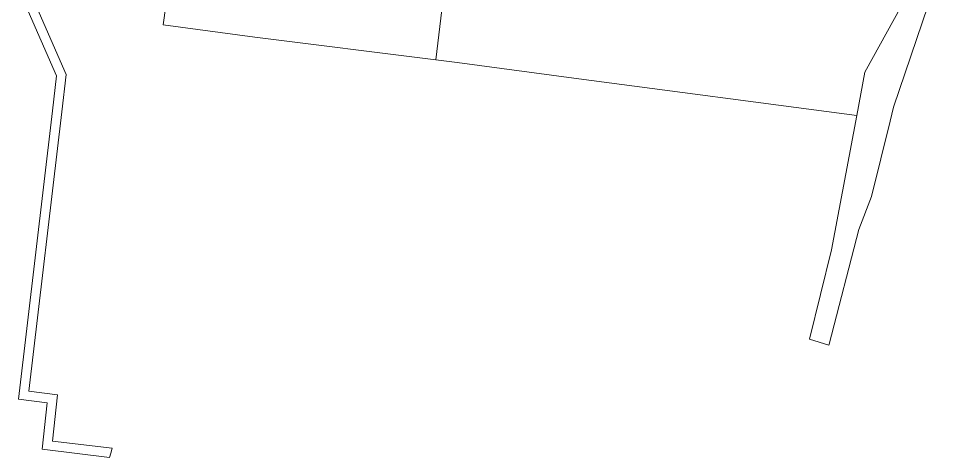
# Model space of a CAD drawing. Header units: metres. Extents: x 240566 to 246015, y 6282606 to 6289108.
# Drawn here: x 243865 to 245853, y 6282606 to 6283547 of the extents above; entities that cross this region are included whole.
import ezdxf

# ---------------------------------------------------------------- set-up
doc = ezdxf.new("R2010")
doc.units = ezdxf.units.M
doc.layers.add('Cadastre Land Parcels_SP_EXT', color=9, linetype='Continuous', lineweight=5)
doc.layers.add('Cadastre Roads_SP_EXT', color=9, linetype='Continuous', lineweight=5)

msp = doc.modelspace()

# ---------------------------------------------------------------- linework, layer by layer
at = {"layer": 'Cadastre Land Parcels_SP_EXT', "linetype": 'Continuous'}
msp.add_lwpolyline([(244437.9, 6285408.5), (244382.6, 6285012.9), (244379.8, 6284992.9), (244314.8, 6284527.7), (244532.8, 6284498.6), (244466.9, 6284005.6), (244245.5, 6284032.7), (244175.9, 6283534.1), (244372, 6283507.3), (244760.1, 6283458.6), (244797.6, 6283769.2), (244952.3, 6284952.2), (245033.2, 6285569.7)], dxfattribs=at)
msp.add_lwpolyline([(245591, 6284868.1), (244952.3, 6284952.2), (244797.6, 6283769.2), (244760.1, 6283458.6), (244806, 6283452.8), (245056.7, 6283419.6), (245663.1, 6283339.2), (245680.6, 6283432.3), (245759.2, 6283574.9), (245776, 6283627.9), (245802.4, 6283673.6), (245823.2, 6283751.5), (245853.4, 6283995.5), (245850.5, 6284081.2), (245754.7, 6284538.9), (245723.5, 6284612.7), (245615.7, 6284798.1), (245591, 6284868.1)], close=True, dxfattribs=at)
at = {"layer": 'Cadastre Roads_SP_EXT', "linetype": 'Continuous'}
for points in [[(245759.2, 6283574.9), (245680.6, 6283432.3), (245663.1, 6283339.2), (245609.1, 6283051), (245561.7, 6282859.5), (245603.4, 6282846.8), (245603.9, 6282848.6), (245667.3, 6283094.6), (245694.5, 6283165.6), (245734.8, 6283327.3), (245742.2, 6283357), (245816.2, 6283576.1)], [(243881.2, 6283574.3), (243947.2, 6283424.1), (243938.4, 6283349.5), (243865.4, 6282730.8), (243927.1, 6282722.8), (243915.9, 6282623.4), (244060.6, 6282605.9), (244063.1, 6282615.3), (244065.9, 6282625.6), (243938.1, 6282641), (243949.3, 6282740.2), (243887.7, 6282748.2), (243958.4, 6283347.3), (243967.9, 6283427.1), (243904.6, 6283571.2)]]:
    msp.add_lwpolyline(points, dxfattribs=at)

doc.saveas('drawing.dxf')
